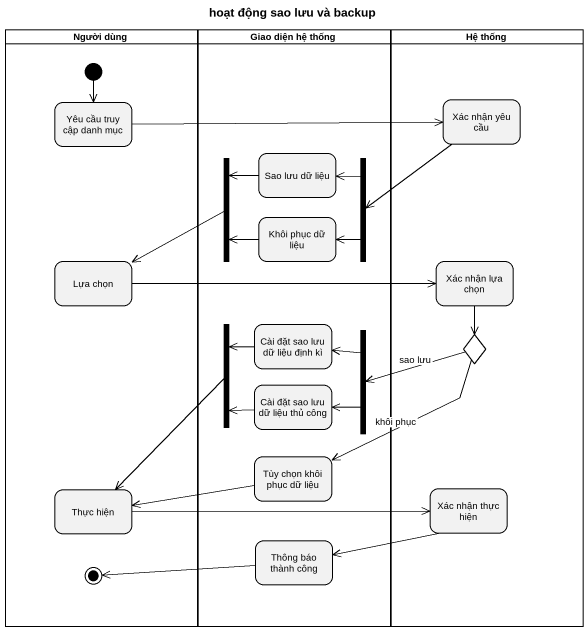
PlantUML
@startuml
title hoạt động sao lưu và backup
hide empty description
state "Người dùng" as Người_dùng <<partition>> {
  state "Yêu cầu truy cập danh mục" as Yêu_cầu_truy_cập_danh_mục
  state "Lựa chọn" as Lựa_chọn
  state "Thực hiện" as Thực_hiện
  state final1 <<end>>
  [*] --> Yêu_cầu_truy_cập_danh_mục
}
state "Giao diện hệ thống" as Giao_diện_hệ_thống <<partition>> {
  state "Sao lưu dữ liệu" as Sao_lưu_dữ_liệu
  state fork1 <<join>>
  state fork2 <<fork>>
  state "Khôi phục dữ liệu" as Khôi_phục_dữ_liệu
  state fork3 <<join>>
  state "Cài đặt sao lưu dữ liệu định kì" as Cài_đặt_sao_lưu_dữ_liệu
  state fork4 <<fork>>
  state "Cài đặt sao lưu dữ liệu thủ công" as Cài_đặt_sao_lưu_dữ_liệu_thủ
  state "Tùy chọn khôi phục dữ liệu" as Tùy_chọn_khôi_phục_dữ_liệu
  state "Thông báo thành công" as Thông_báo_thành_công
}
state "Hệ thống" as Hệ_thống <<partition>> {
  state "Xác nhận yêu cầu" as Xác_nhận_yêu_cầu
  state "Xác nhận lựa chọn" as Xác_nhận_lựa_chọn
  state choice1 <<choice>>
  state "Xác nhận thực hiện" as Xác_nhận_thực_hiện
}
Yêu_cầu_truy_cập_danh_mục -right-> Xác_nhận_yêu_cầu
Xác_nhận_yêu_cầu --> fork2
Sao_lưu_dữ_liệu -left-> fork1
fork1 -left-> Lựa_chọn
fork2 -left-> Sao_lưu_dữ_liệu
fork2 -left-> Khôi_phục_dữ_liệu
Khôi_phục_dữ_liệu -left-> fork1
Lựa_chọn -right-> Xác_nhận_lựa_chọn
Xác_nhận_lựa_chọn --> choice1
fork3 --> Thực_hiện
Cài_đặt_sao_lưu_dữ_liệu -left-> fork3
fork4 -left-> Cài_đặt_sao_lưu_dữ_liệu
fork4 -left-> Cài_đặt_sao_lưu_dữ_liệu_thủ
choice1 -left-> fork4 : sao lưu
choice1 --> Tùy_chọn_khôi_phục_dữ_liệu : khôi phục
Cài_đặt_sao_lưu_dữ_liệu_thủ -left-> fork3
Tùy_chọn_khôi_phục_dữ_liệu -left-> Thực_hiện
Thực_hiện -right-> Xác_nhận_thực_hiện
Xác_nhận_thực_hiện -left-> Thông_báo_thành_công
Thông_báo_thành_công -left-> final1
@enduml
